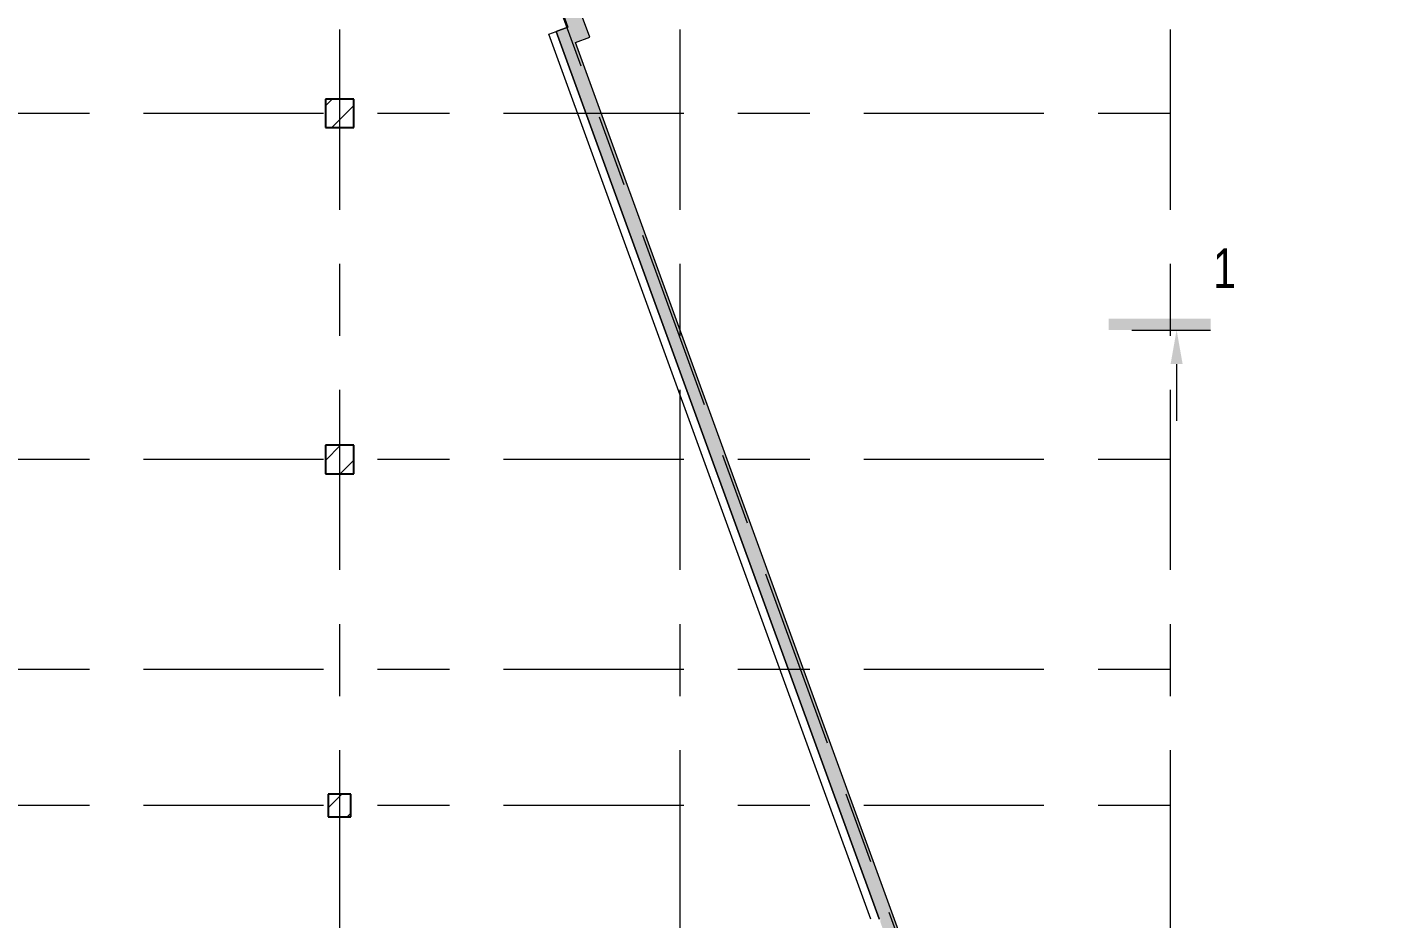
# Model space of a CAD drawing. Header units: millimetres. Extents: x 48966 to 155647, y -43515 to 30475.
# Drawn here: x 130024 to 153941, y -17880 to -2161 of the extents above; entities that cross this region are included whole.
import ezdxf

# ---------------------------------------------------------------- set-up
doc = ezdxf.new("R2010")
doc.units = ezdxf.units.MM
doc.linetypes.add('Осевые', pattern=[6350, 1270, -952.5, 3175, -952.5])
for name, color, linetype, lineweight in [('Колонны', 7, 'Continuous', 9), ('Колонны-1', 7, 'Continuous', 25), ('Оси-2', 7, 'Осевые', 9), ('Разрезы', 7, 'Continuous', 9), ('Стены', 7, 'Continuous', 9), ('Стены-1', 7, 'Continuous', 18), ('Штриховка разреза-2', 7, 'Continuous', 9)]:
    doc.layers.add(name, color=color, linetype=linetype, lineweight=lineweight)
doc.layers.add('Перекрытия-1', color=7, linetype='Continuous', lineweight=9, true_color=0xffffff)
doc.styles.add('Arial_1', font='Arial.ttf', dxfattribs={"width": 0.75, "height": 700})

# ---------------------------------------------------------------- blocks, each defined once
blk = doc.blocks.new('Стена монолитная - Стена монолитная-463893-План -2-го этажа на отм_ -16_650')
at = {"layer": 'Штриховка разреза-2'}
h = blk.add_hatch(dxfattribs=at)
h.set_pattern_fill('FP_1', color=256, style=0, pattern_type=2)
h.set_pattern_definition([(45, (0, 0), (-493.914, 493.914), []), (45, (493.9, 0), (-493.914, 493.914), [873.125, -174.625, 6.706, -167.919])])
h.paths.add_polyline_path([(150600, -31683), (149464, -28563), (149198, -28563), (139688, -2433), (139941, -2341), (136417, 7342), (136164, 7250), (133890, 13496), (133761, 13880), (133620, 14260), (133469, 14636), (133308, 15008), (133136, 15375), (132955, 15737), (132763, 16094), (132561, 16445), (132349, 16791), (132128, 17130), (131898, 17463), (131658, 17790), (131409, 18109), (131152, 18422), (131331, 18601), (131027, 18974), (130714, 19339), (130392, 19695), (130060, 20042), (129718, 20381), (129368, 20710), (129010, 21030), (128643, 21341), (128268, 21641), (127872, 21941), (127495, 22212), (127097, 22482), (126692, 22741), (126280, 22989), (125863, 23226), (125438, 23452), (125009, 23667), (124573, 23871), (124132, 24062), (123687, 24242), (120934, 25332), (120559, 25419), (120508, 25147), (120076, 25222), (119643, 25287), (119208, 25342), (118772, 25387), (118335, 25422), (117898, 25447), (117460, 25462), (117022, 25467), (109837, 25467), (109837, 25717), (100342, 25717), (100342, 25467), (61832, 25467), (61593, 25461), (61356, 25442), (61120, 25411), (60883, 25367), (60654, 25312), (60426, 25244), (60201, 25165), (59981, 25074), (59766, 24971), (59557, 24858), (59354, 24733), (59157, 24598), (58968, 24453), (58787, 24298), (58614, 24134), (58450, 23962), (58296, 23781), (58151, 23592), (58016, 23395), (57891, 23192), (57778, 22983), (57675, 22768), (57584, 22548), (57497, 22297), (57437, 22095), (57381, 21863), (57338, 21629), (57307, 21393), (57288, 21155), (57282, 20917), (57282, 20357), (57032, 20357), (57032, 15267), (57282, 15267), (57282, 13317), (57132, 13317), (57132, 5867), (57032, 5867), (57032, 2617), (57242, 2617), (57242, -43), (57032, -43), (57032, -2533), (57282, -2533), (57282, -21043), (57032, -21043), (57032, -21693), (57038, -21931), (57055, -22169), (57085, -22406), (57126, -22641), (57178, -22873), (57242, -23103), (57317, -23329), (57404, -23551), (57501, -23769), (57608, -23982), (57727, -24189), (57855, -24390), (57993, -24584), (58140, -24772), (58297, -24952), (58462, -25124), (58635, -25287), (58817, -25442), (59005, -25588), (59201, -25724), (59403, -25850), (59612, -25967), (59825, -26073), (59937, -25832), (60094, -25902), (60254, -25966), (60439, -26030), (74496, -30679), (74908, -30809), (75323, -30927), (75742, -31032), (76163, -31126), (76587, -31207), (77013, -31276), (77441, -31333), (77870, -31377), (77877, -31303), (78352, -31335), (78347, -31413), (78661, -31429), (78953, -31435), (79257, -31433), (91782, -31433), (91782, -31683), (108582, -31683), (108582, -31433), (142682, -31433), (142682, -31583), (144482, -31583), (144482, -31683)], flags=0)
h.paths.add_polyline_path([(150172, -31383), (143082, -31383), (143082, -31133), (108282, -31133), (108282, -31383), (92082, -31383), (92082, -31133), (79253, -31133), (78960, -31135), (78666, -31129), (78671, -31055), (77604, -30984), (77598, -31049), (77256, -31007), (76915, -30958), (76572, -30900), (76170, -30821), (75771, -30731), (75374, -30630), (74981, -30518), (74591, -30395), (60511, -25738), (60327, -25672), (60146, -25598), (59969, -25514), (59797, -25423), (59684, -25665), (59492, -25554), (59306, -25433), (59126, -25304), (58953, -25165), (58786, -25019), (58627, -24864), (58476, -24702), (58293, -24483), (58254, -24433), (58122, -24249), (57999, -24059), (57885, -23863), (57782, -23662), (57689, -23456), (57606, -23245), (57534, -23031), (57472, -22813), (57422, -22592), (57382, -22369), (57354, -22145), (57337, -21919), (57332, -21612), (57332, -21343), (57582, -21343), (57582, -2233), (57332, -2233), (57332, -343), (57542, -343), (57542, 2917), (57332, 2917), (57332, 13017), (57582, 13017), (57582, 15567), (57332, 15567), (57332, 20057), (57582, 20057), (57582, 20917), (57588, 21147), (57607, 21377), (57638, 21605), (57681, 21831), (57737, 22054), (57804, 22274), (57883, 22490), (57974, 22702), (58077, 22908), (58190, 23108), (58314, 23302), (58448, 23489), (58592, 23669), (58746, 23840), (58909, 24003), (59080, 24156), (59260, 24301), (59447, 24435), (59641, 24559), (59841, 24672), (60047, 24774), (60259, 24865), (60475, 24945), (60695, 25012), (60918, 25068), (61144, 25111), (61372, 25142), (61602, 25161), (61832, 25167), (100642, 25167), (100642, 25417), (109537, 25417), (109537, 25167), (117027, 25167), (117429, 25163), (117830, 25150), (118231, 25129), (118752, 25089), (118852, 25079), (119297, 25030), (119468, 25010), (119776, 24967), (120083, 24920), (120472, 24852), (123521, 23985), (123942, 23816), (124376, 23630), (124772, 23448), (125179, 23248), (125581, 23038), (125978, 22818), (126369, 22587), (126754, 22347), (127133, 22097), (127505, 21837), (127870, 21568), (128229, 21290), (128580, 21003), (128955, 20679), (129260, 20402), (129589, 20089), (129967, 19707), (130024, 19647), (130334, 19313), (130636, 18972), (130928, 18623), (130720, 18462), (131013, 18079), (131297, 17688), (131570, 17291), (131835, 16887), (132089, 16477), (132333, 16061), (132572, 15629), (132791, 15211), (133005, 14778), (133208, 14341), (133400, 13898), (133581, 13451), (133752, 12999), (135984, 6866), (136237, 6958), (139557, -2162), (139351, -2237), (145045, -17883), (145067, -17883), (145067, -17943), (149042, -28863), (149254, -28863), (150061, -31080)], flags=0)
at = {"layer": 'Стены-1'}
for p, q in [((139941, -2341), (136417, 7342)), ((136237, 6958), (139557, -2162)), ((139557, -2162), (139351, -2237)), ((139351, -2237), (145045, -17883)), ((139688, -2433), (139941, -2341)), ((149198, -28563), (139688, -2433))]:
    blk.add_line(p, q, dxfattribs=at)
blk = doc.blocks.new('Колона монолитная50 - Колона монолитная-484971-План -2-го этажа на отм_ -16_650')
at = {"layer": 'Колонны'}
h = blk.add_hatch(dxfattribs=at)
h.set_pattern_fill('FP_32', color=256, style=0, pattern_type=2)
h.set_pattern_definition([(45, (-72000, -8400), (-493.914, 493.914), []), (45, (-71506.1, -8400), (-493.914, 493.914), [873.125, -174.625, 6.706, -167.919])])
h.paths.add_polyline_path([(63732, -24483), (63732, -24083), (63332, -24083), (63332, -24483)], flags=0)
at = {"layer": 'Колонны-1'}
for p, q in [((63732, -24083), (63332, -24083)), ((63332, -24083), (63332, -24483)), ((63732, -24483), (63732, -24083)), ((63332, -24483), (63732, -24483))]:
    blk.add_line(p, q, dxfattribs=at)
blk = doc.blocks.new('Колона монолитная55 - Колона монолитная-487762-План -2-го этажа на отм_ -16_650')
at = {"layer": 'Колонны'}
h = blk.add_hatch(dxfattribs=at)
h.set_pattern_fill('FP_36', color=256, style=0, pattern_type=2)
h.set_pattern_definition([(45, (-57600, -14500), (-493.914, 493.914), []), (45, (-57106.1, -14500), (-493.914, 493.914), [873.125, -174.625, 6.706, -167.919])])
h.paths.add_polyline_path([(78182, -24533), (78182, -24033), (77682, -24033), (77682, -24533)], flags=0)
at = {"layer": 'Колонны-1'}
for p, q in [((78182, -24033), (77682, -24033)), ((77682, -24033), (77682, -24533)), ((78182, -24533), (78182, -24033)), ((77682, -24533), (78182, -24533))]:
    blk.add_line(p, q, dxfattribs=at)
blk = doc.blocks.new('Колона монолитная60 - Колона монолитная-488119-План -2-го этажа на отм_ -16_650')
at = {"layer": 'Колонны'}
h = blk.add_hatch(dxfattribs=at)
h.set_pattern_fill('FP_40', color=256, style=0, pattern_type=2)
h.set_pattern_definition([(45, (-57600, -20600), (-493.914, 493.914), []), (45, (-57106.1, -20600), (-493.914, 493.914), [873.125, -174.625, 6.706, -167.919])])
h.paths.add_polyline_path([(78182, -24533), (78182, -24033), (77682, -24033), (77682, -24533)], flags=0)
at = {"layer": 'Колонны-1'}
for p, q in [((78182, -24033), (77682, -24033)), ((77682, -24033), (77682, -24533)), ((78182, -24533), (78182, -24033)), ((77682, -24533), (78182, -24533))]:
    blk.add_line(p, q, dxfattribs=at)
blk = doc.blocks.new('Разрез - Номер спереди-234828-План -2-го этажа на отм_ -16_650')
at = {"layer": 'Разрезы'}
for points in [[(0, 0), (0, 1), (9, 1), (9, 0)], [(2.47, -3), (3, 0), (3.53, -3)]]:
    blk.add_hatch(color=256, dxfattribs=at).paths.add_polyline_path(points, flags=0)
blk.add_line((3, -3), (3, -8), dxfattribs=at)

msp = doc.modelspace()

# ---------------------------------------------------------------- linework, layer by layer
at = {"layer": 'Оси-2'}
for p, q in [((129251.3, 26095.3), (153940.5, -41737.8)), ((135531.6, 25417.1), (135531.6, -41737.8)), ((141531.6, 25417.1), (141531.6, -41737.8)), ((150171.6, 25417.1), (150171.6, -41737.8)), ((150171.6, -3682.9), (50565.6, -3682.9)), ((150171.6, -9782.9), (50565.6, -9782.9)), ((150171.6, -13482.9), (50565.6, -13482.9)), ((150171.6, -15882.9), (50565.6, -15882.9))]:
    msp.add_line(p, q, dxfattribs=at)
at = {"layer": 'Перекрытия-1'}
for p, q in [((139556.6, -2162), (136237.3, 6957.6)), ((139219.3, -2284.7), (139348.7, -2237.6)), ((144896.6, -17882.9), (139219.3, -2284.7)), ((139350.5, -2236.9), (139556.6, -2162)), ((135281.6, -3932.9), (135281.6, -3432.9)), ((135281.6, -3432.9), (135781.6, -3432.9)), ((135781.6, -3432.9), (135781.6, -3932.9)), ((135781.6, -3932.9), (135281.6, -3932.9)), ((135281.6, -10032.9), (135281.6, -9532.9)), ((135281.6, -9532.9), (135781.6, -9532.9)), ((135781.6, -9532.9), (135781.6, -10032.9)), ((135781.6, -10032.9), (135281.6, -10032.9)), ((135331.6, -16082.9), (135331.6, -15682.9)), ((135331.6, -15682.9), (135731.6, -15682.9)), ((135731.6, -15682.9), (135731.6, -16082.9)), ((135731.6, -16082.9), (135331.6, -16082.9))]:
    msp.add_line(p, q, dxfattribs=at)
at = {"layer": 'Разрезы'}
msp.add_line((149495.5, -7500.5), (150887.1, -7500.5), dxfattribs=at)
at = {"layer": 'Стены-1'}
for p, q in [((139349.9, -2235.1), (139348, -2235.7)), ((139348, -2235.7), (145041.2, -17877.9)), ((145043.4, -17877.9), (139350.5, -2236.9))]:
    msp.add_line(p, q, dxfattribs=at)

# ---------------------------------------------------------------- block references
at = {"layer": 'Колонны'}
for name, p in [('Колона монолитная60 - Колона монолитная-488119-План -2-го этажа на отм_ -16_650', (57600, 20600)), ('Колона монолитная55 - Колона монолитная-487762-План -2-го этажа на отм_ -16_650', (57600, 14500)), ('Колона монолитная50 - Колона монолитная-484971-План -2-го этажа на отм_ -16_650', (72000, 8400))]:
    msp.add_blockref(name, p, dxfattribs=at)
at = {"layer": 'Разрезы', "extrusion": (0, 0, -1), "xscale": 199.9999999999999, "yscale": 199.9999999999999, "zscale": 199.9999999999999}
msp.add_blockref('Разрез - Номер спереди-234828-План -2-го этажа на отм_ -16_650', (-150887.1, -7500.5), dxfattribs=at)
at = {"layer": 'Стены'}
msp.add_blockref('Стена монолитная - Стена монолитная-463893-План -2-го этажа на отм_ -16_650', (0, 0), dxfattribs=at)

# ---------------------------------------------------------------- texts
at = {"layer": 'Разрезы', "insert": (150928.9, -6062.4), "char_height": 700, "width": 505.063, "attachment_point": 1, "style": 'Arial_1'}
msp.add_mtext('\\fArial|b0|i0|c204|p34|;\\W.75;1', dxfattribs=at)

doc.saveas('drawing.dxf')
